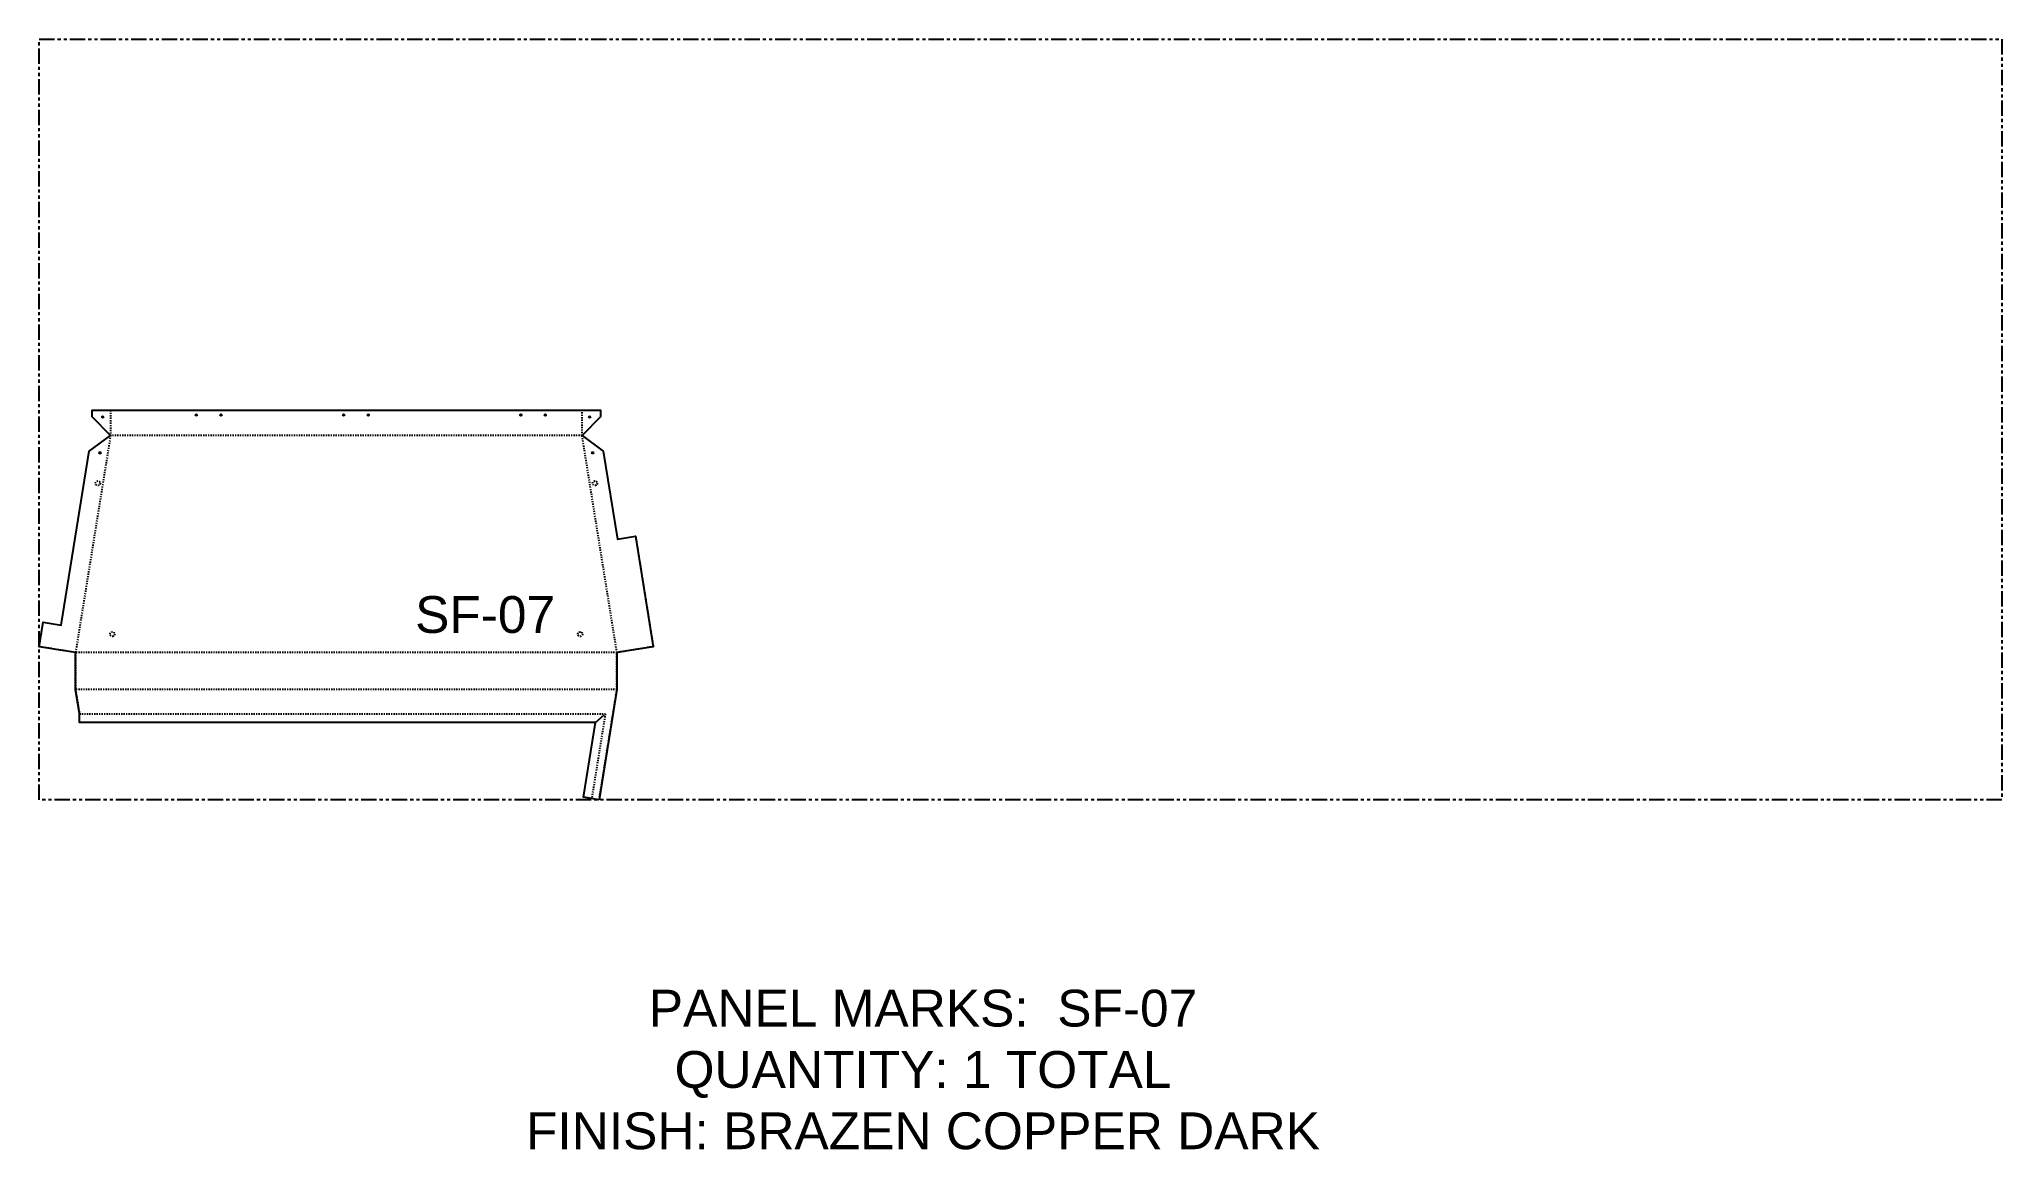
# Model space of a CAD drawing. Header units: inches. Extents: x 0 to 160, y -29 to 62.
import ezdxf

# ---------------------------------------------------------------- set-up
doc = ezdxf.new("R2010")
doc.units = ezdxf.units.IN
doc.header["$MEASUREMENT"] = 0
doc.linetypes.add('HIDDEN', pattern=[0.375, 0.25, -0.125])
doc.linetypes.add('PHANTOM', pattern=[2.5, 1.25, -0.25, 0.25, -0.25, 0.25, -0.25])
for name, color, linetype in [('CUT', 7, 'Continuous'), ('HOLES', 6, 'Continuous'), ('RELIEF', 82, 'Continuous'), ('ROUT', 1, 'HIDDEN'), ('SHEET', 5, 'PHANTOM'), ('TEXT', 2, 'PHANTOM'), ('WEEPS', 3, 'HIDDEN')]:
    doc.layers.add(name, color=color, linetype=linetype)
doc.styles.get("Standard").update_dxf_attribs({"font": 'arial.ttf'})

msp = doc.modelspace()

# ---------------------------------------------------------------- linework, layer by layer
at = {"layer": 'CUT', "ltscale": 0.25}
msp.add_lwpolyline([(45.65, 0), (44.36, 0.21), (45.34, 6.31), (3.28, 6.31), (3.28, 7), (2.96, 9), (2.96, 12), (0, 12.48), (0.32, 14.48), (1.8, 14.24), (4.08, 28.43), (5.81, 29.69), (4.31, 31.21), (4.31, 31.75), (45.76, 31.75), (45.76, 31.21), (44.26, 29.69), (45.98, 28.43), (47.14, 21.24), (48.62, 21.48), (50.06, 12.48), (47.1, 12), (47.1, 9)], close=True, dxfattribs=at)
at = {"layer": 'HOLES', "ltscale": 0.25}
for centre in [(5.18, 31.21), (12.81, 31.37), (14.81, 31.37), (24.82, 31.37), (26.82, 31.37), (39.26, 31.37), (41.26, 31.37), (44.88, 31.21), (4.95, 28.28), (45.12, 28.28)]:
    msp.add_circle(centre, 0.0625, dxfattribs=at)
at = {"layer": 'RELIEF'}
msp.add_line((45.34, 6.31), (46.05, 6.92), dxfattribs=at)
at = {"layer": 'ROUT', "ltscale": 0.25}
for p, q in [((44.26, 29.69), (5.81, 29.69)), ((47.1, 9), (2.96, 9))]:
    msp.add_line(p, q, dxfattribs=at)
for points in [[(5.81, 31.75), (5.81, 29.69), (2.96, 12), (2.96, 9), (3.28, 7), (46.15, 7), (45.04, 0.1)], [(45.65, 0), (47.1, 9), (47.1, 12), (44.26, 29.69), (44.26, 31.75)], [(48.62, 21.48), (50.06, 12.48), (47.1, 12), (2.96, 12), (0, 12.48), (0.32, 14.48)]]:
    msp.add_lwpolyline(points, dxfattribs=at)
at = {"layer": 'SHEET'}
msp.add_lwpolyline([(0, 62), (160, 62), (160, 0), (0, 0)], close=True, dxfattribs=at)
at = {"layer": 'WEEPS', "ltscale": 0.25}
for centre in [(4.77, 25.8), (45.3, 25.8), (5.96, 13.5), (44.1, 13.5)]:
    msp.add_circle(centre, 0.188, dxfattribs=at)

# ---------------------------------------------------------------- texts
at = {"layer": 'TEXT', "char_height": 3, "attachment_point": 5}
for s, width, insert in [('SF-07', 14.5192, (36.35, 15.08)), ('PANEL MARKS:  SF-07\\PQUANTITY: 1 TOTAL\\PFINISH: BRAZEN COPPER DARK', 199.7409, (72.05, -22.01))]:
    msp.add_mtext_dynamic_manual_height_columns(s, width=width, gutter_width=1, heights=[0], dxfattribs=dict(at, insert=insert))

doc.saveas('drawing.dxf')
